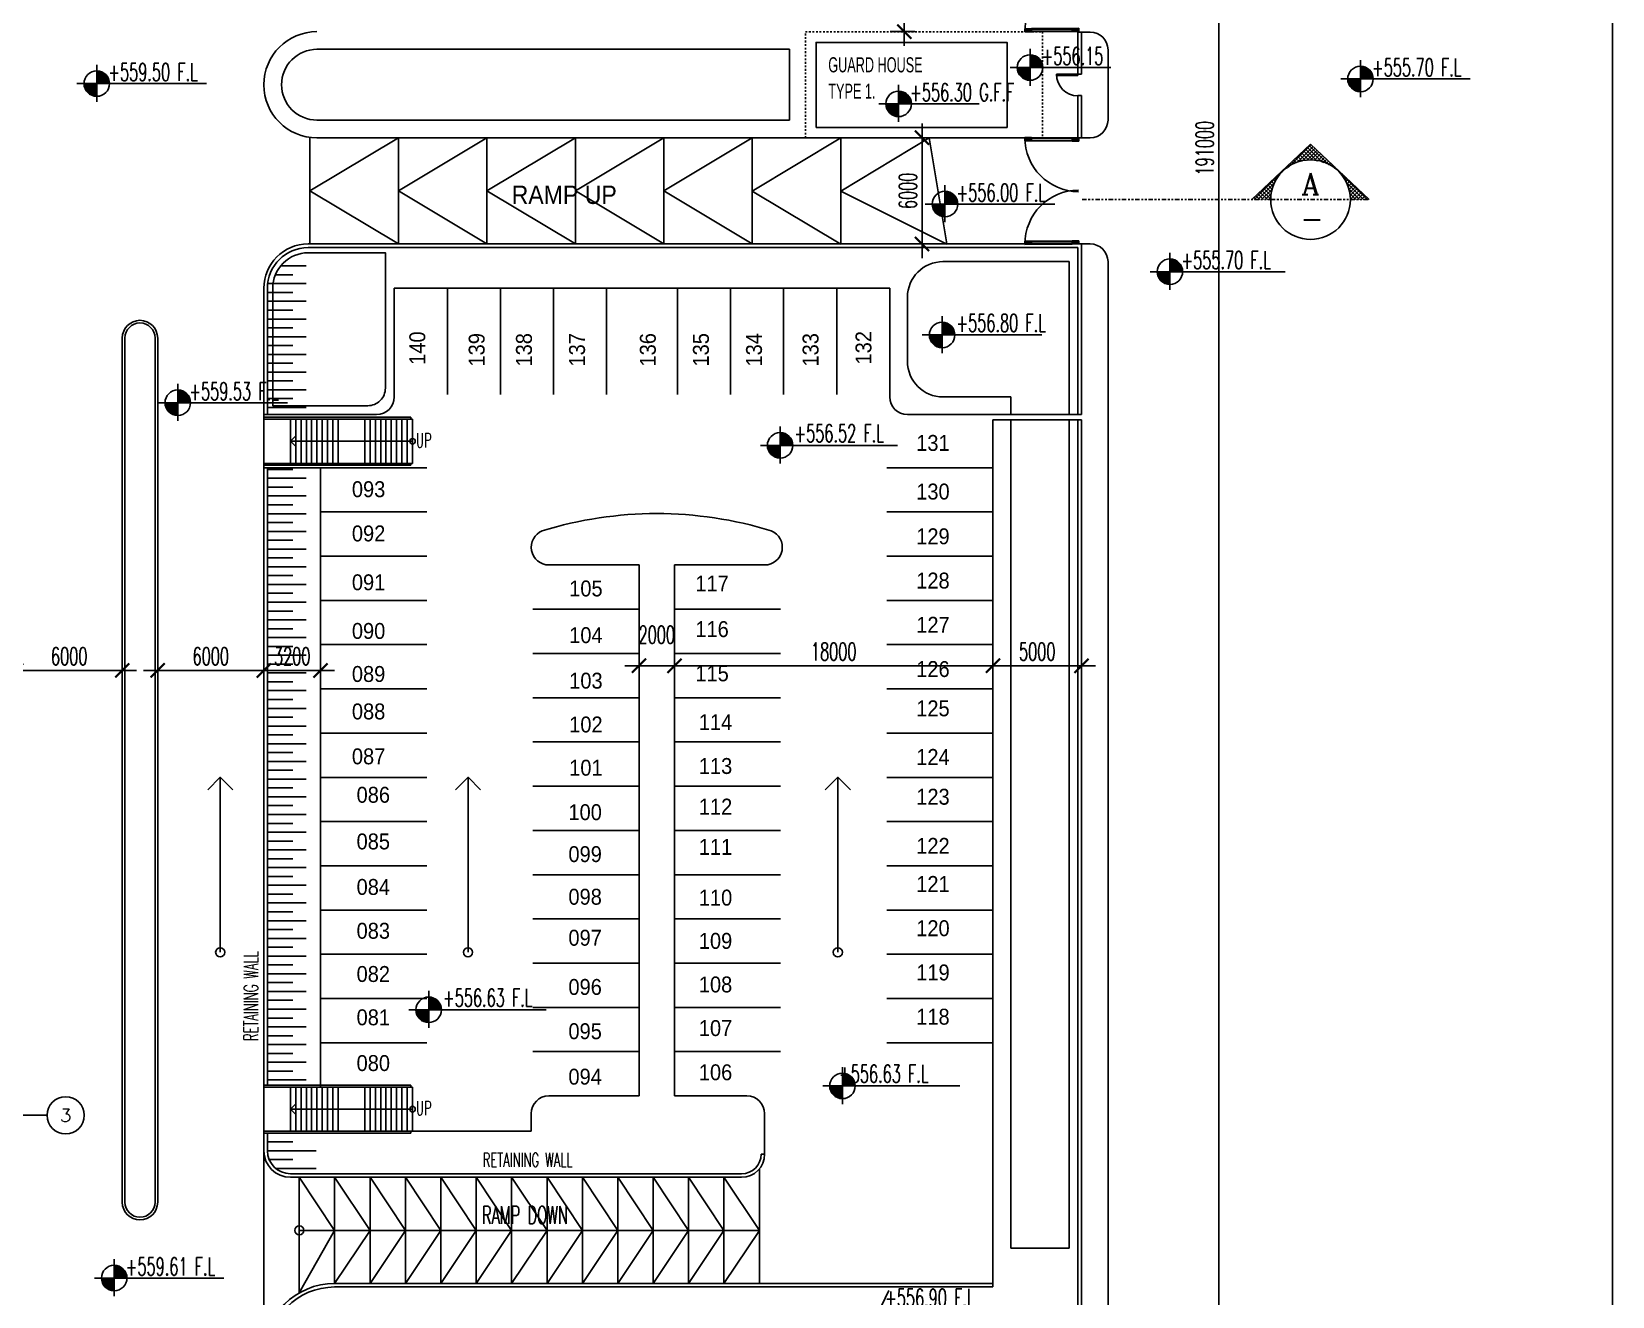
# Model space of a CAD drawing. Extents: x -708 to -403, y -916 to -561.
# Drawn here: x -492.5 to -403.2, y -784.3 to -712.8 of the extents above; entities that cross this region are included whole.
import ezdxf
from ezdxf.enums import TextEntityAlignment as Align

# ---------------------------------------------------------------- set-up
doc = ezdxf.new("R2010")
doc.units = 0
doc.header["$LTSCALE"] = 0.2
doc.header["$MEASUREMENT"] = 0
doc.header["$PDMODE"] = 3
doc.header["$PDSIZE"] = 5
for name, pattern in [('CENTERX2', [4, 2.5, -0.5, 0.5, -0.5]), ('HIDDEN', [0.375, 0.25, -0.125]), ('PHANTOM', [2.5, 1.25, -0.25, 0.25, -0.25, 0.25, -0.25])]:
    doc.linetypes.add(name, pattern=pattern)
doc.layers.get('0').update_dxf_attribs({"color": 11, "linetype": 'CONTINUOUS'})
doc.layers.get('Defpoints').update_dxf_attribs({"linetype": 'CONTINUOUS'})
for name, color, linetype in [('AX', 8, 'CONTINUOUS'), ('AX-CR', 2, 'CONTINUOUS'), ('AX-TXT', 2, 'CONTINUOUS'), ('AXES', 11, 'CENTERX2'), ('CURB', 9, 'CONTINUOUS'), ('dimsite', 4, 'CONTINUOUS'), ('DOOR', 4, 'CONTINUOUS'), ('Level', 2, 'CONTINUOUS'), ('LevelA', 2, 'CONTINUOUS'), ('no', 2, 'CONTINUOUS'), ('ParkLine', 11, 'CONTINUOUS'), ('Prapet', 2, 'CONTINUOUS'), ('Ptext', 11, 'CONTINUOUS'), ('Ramp', 7, 'CONTINUOUS'), ('ROOF', 2, 'CONTINUOUS'), ('TEXT2', 3, 'CONTINUOUS'), ('TITLE', 1, 'CONTINUOUS'), ('TXT1', 2, 'CONTINUOUS'), ('WALKWAYS', 9, 'CONTINUOUS'), ('WALL', 7, 'CONTINUOUS')]:
    doc.layers.add(name, color=color, linetype=linetype)
doc.styles.add('RC', font='ROMANC.SHX', dxfattribs={"height": 4})
doc.styles.add('ROMANS', font='ROMANS.SHX', dxfattribs={"width": 0.6})
doc.styles.add('TTXT', font='swisse.ttf', dxfattribs={"width": 0.6})
doc.dimstyles.new('1-500', dxfattribs={"dimscale": 2, "dimtxt": 0.5, "dimasz": 0.4, "dimexe": 0.4, "dimexo": 0.03, "dimgap": 0.15, "dimtad": 1, "dimdec": 0, "dimlfac": 1000, "dimzin": 13, "dimdsep": 46, "dimtxsty": 'ROMANS', "dimblk": 'ARCHTICK', "dimcen": 0.09, "dimdle": 0.4, "dimclrd": 256, "dimclre": 256, "dimclrt": 2, "dimadec": 0, "dimazin": 0, "dimtfac": 1, "dimtdec": 0, "dimtofl": 0, "dimtmove": 2, "dimatfit": 3, "dimldrblk": 'CLOSEDBLANK', "dimfxl": 0, "dimtolj": 1, "dimtzin": 0, "dimlwd": -1, "dimlwe": -1, "dimarcsym": 0})

# ---------------------------------------------------------------- blocks, each defined once
blk = doc.blocks.new('*X15')
at = {"color": 0}
for p, q in [((36.816, 28.246), (36.9, 28.33)), ((36.816, 28.274), (36.872, 28.33)), ((36.816, 28.302), (36.844, 28.33)), ((36.816, 28.217), (36.916, 28.317)), ((36.816, 28.189), (36.916, 28.289)), ((36.816, 28.161), (36.916, 28.261)), ((36.816, 28.132), (36.916, 28.232)), ((36.842, 28.13), (36.916, 28.204)), ((36.87, 28.13), (36.916, 28.176)), ((36.898, 28.13), (36.916, 28.148))]:
    blk.add_line(p, q, dxfattribs=at)
blk = doc.blocks.new('*X14')
at = {"color": 0}
for p, q in [((36.816, 29.914), (36.912, 30.01)), ((36.816, 29.943), (36.883, 30.01)), ((36.816, 29.971), (36.855, 30.01)), ((36.816, 29.999), (36.827, 30.01)), ((36.816, 29.886), (36.916, 29.986)), ((36.816, 29.858), (36.916, 29.958)), ((36.816, 29.829), (36.916, 29.929)), ((36.825, 29.81), (36.916, 29.901)), ((36.853, 29.81), (36.916, 29.873)), ((36.881, 29.81), (36.916, 29.845)), ((36.91, 29.81), (36.916, 29.816))]:
    blk.add_line(p, q, dxfattribs=at)
blk = doc.blocks.new('A$C2C2F0F2F')
at = {"layer": 'DOOR'}
for p, q in [((0.1, 1.64), (0, 1.64)), ((0, 1.44), (0, 1.64)), ((0.1, 1.44), (0.1, 1.64)), ((0.1, 1.44), (0, 1.44)), ((0, 0.2), (0, 1.44)), ((0.02, 0.2), (0.02, 1.44)), ((0.08, 0.2), (0.08, 1.44)), ((0.1, 0.2), (0.1, 1.44)), ((0, 0), (0, 0.2)), ((0.1, 0.2), (0, 0.2)), ((0.1, 0), (0, 0)), ((0.1, 0), (0.1, 0.2))]:
    blk.add_line(p, q, dxfattribs=at)
blk.add_arc((0, 0), 1.64, 0, 90, dxfattribs=at)
at = {"layer": 'DOOR', "color": 11, "extrusion": (0, 0, -1), "zscale": -1}
for name, p in [('*X14', (-36.916, -28.37)), ('*X15', (-36.916, -28.13))]:
    blk.add_blockref(name, p, dxfattribs=at)
blk = doc.blocks.new('_ARCHTICK')
at = {"color": 0, "linetype": 'ByBlock', "const_width": 0.15}
blk.add_lwpolyline([(-0.5, -0.5), (0.5, 0.5)], dxfattribs=at)
blk = doc.blocks.new('*D24')
at = {"layer": 'Defpoints', "color": 0}
for p in [(-442.556, -706.822), (-443.203, -712.822), (-442.556, -712.822)]:
    blk.add_point(p, dxfattribs=at)
at = {"layer": 'dimsite'}
for p, q in [((-443.203, -706.022), (-443.203, -713.622)), ((-442.616, -706.822), (-444.003, -706.822)), ((-442.616, -712.822), (-444.003, -712.822))]:
    blk.add_line(p, q, dxfattribs=at)
at = {"layer": 'dimsite', "xscale": 0.8, "yscale": 0.8, "zscale": 0.8}
for p, rotation in [((-443.203, -706.822), 90), ((-443.203, -712.822), 270)]:
    blk.add_blockref('_ARCHTICK', p, dxfattribs=dict(at, rotation=rotation))
at = {"layer": 'dimsite', "color": 2, "insert": (-444.003, -709.822), "char_height": 1, "attachment_point": 5, "rotation": 90, "style": 'ROMANS'}
blk.add_mtext('\\A1;6000', dxfattribs=at)
blk = doc.blocks.new('_ClosedBlank')
at = {"color": 0, "linetype": 'ByBlock', "lineweight": -2}
for p, q in [((-1, 0.17), (0, 0)), ((-1, 0.17), (-1, -0.17)), ((0, 0), (-1, -0.17))]:
    blk.add_line(p, q, dxfattribs=at)
blk = doc.blocks.new('*D25')
at = {"layer": 'Defpoints', "color": 0}
for p in [(-441.634, -718.822), (-442.203, -724.822), (-440.634, -724.822)]:
    blk.add_point(p, dxfattribs=at)
at = {"layer": 'dimsite'}
for p, q in [((-442.203, -718.022), (-442.203, -725.622)), ((-441.694, -718.822), (-443.003, -718.822)), ((-440.694, -724.822), (-443.003, -724.822))]:
    blk.add_line(p, q, dxfattribs=at)
at = {"layer": 'dimsite', "xscale": 0.8, "yscale": 0.8, "zscale": 0.8}
for p, rotation in [((-442.203, -718.822), 90), ((-442.203, -724.822), 270)]:
    blk.add_blockref('_ARCHTICK', p, dxfattribs=dict(at, rotation=rotation))
at = {"layer": 'dimsite', "color": 2, "insert": (-443.003, -721.822), "char_height": 1, "attachment_point": 5, "rotation": 90, "style": 'ROMANS'}
blk.add_mtext('\\A1;6000', dxfattribs=at)
blk = doc.blocks.new('AXU')
at = {"layer": 'AX-CR'}
blk.add_circle((0, 350), 350, dxfattribs=at)
at = {"layer": 'AX-TXT', "style": 'ROMANS'}
blk.add_attdef('AX', text='', height=250, dxfattribs=at).set_placement((0, 350), align=Align.MIDDLE)
blk = doc.blocks.new('*D197')
at = {"layer": 'Defpoints', "color": 0}
for p in [(-485.392, -748.923), (-479.392, -748.81), (-485.392, -750.09)]:
    blk.add_point(p, dxfattribs=at)
at = {"layer": 'dimsite'}
for p, q in [((-485.392, -750.03), (-485.392, -748.123)), ((-478.592, -748.923), (-486.192, -748.923)), ((-479.392, -748.87), (-479.392, -749.723))]:
    blk.add_line(p, q, dxfattribs=at)
at = {"layer": 'dimsite', "xscale": 0.8, "yscale": 0.8, "zscale": 0.8, "rotation": 180}
blk.add_blockref('_ARCHTICK', (-485.392, -748.923), dxfattribs=at)
at = {"layer": 'dimsite', "xscale": 0.8, "yscale": 0.8, "zscale": 0.8}
blk.add_blockref('_ARCHTICK', (-479.392, -748.923), dxfattribs=at)
at = {"layer": 'dimsite', "color": 2, "insert": (-482.392, -748.123), "char_height": 1, "attachment_point": 5, "style": 'ROMANS'}
blk.add_mtext('\\A1;6000', dxfattribs=at)
blk = doc.blocks.new('*D198')
at = {"layer": 'Defpoints', "color": 0}
for p in [(-493.392, -748.82), (-487.392, -748.923), (-487.392, -750.1)]:
    blk.add_point(p, dxfattribs=at)
at = {"layer": 'dimsite'}
for p, q in [((-487.392, -750.04), (-487.392, -748.123)), ((-494.192, -748.923), (-486.592, -748.923)), ((-493.392, -748.88), (-493.392, -749.723))]:
    blk.add_line(p, q, dxfattribs=at)
at = {"layer": 'dimsite', "xscale": 0.8, "yscale": 0.8, "zscale": 0.8, "rotation": 180}
blk.add_blockref('_ARCHTICK', (-493.392, -748.923), dxfattribs=at)
at = {"layer": 'dimsite', "xscale": 0.8, "yscale": 0.8, "zscale": 0.8}
blk.add_blockref('_ARCHTICK', (-487.392, -748.923), dxfattribs=at)
at = {"layer": 'dimsite', "color": 2, "insert": (-490.392, -748.123), "char_height": 1, "attachment_point": 5, "style": 'ROMANS'}
blk.add_mtext('\\A1;6000', dxfattribs=at)
blk = doc.blocks.new('*D199')
at = {"layer": 'Defpoints', "color": 0}
for p in [(-438.192, -748.524), (-456.192, -748.657), (-456.192, -750.715)]:
    blk.add_point(p, dxfattribs=at)
at = {"layer": 'dimsite'}
for p, q in [((-456.192, -750.655), (-456.192, -747.857)), ((-437.392, -748.657), (-456.992, -748.657)), ((-438.192, -748.584), (-438.192, -749.457))]:
    blk.add_line(p, q, dxfattribs=at)
at = {"layer": 'dimsite', "xscale": 0.8, "yscale": 0.8, "zscale": 0.8, "rotation": 180}
blk.add_blockref('_ARCHTICK', (-456.192, -748.657), dxfattribs=at)
at = {"layer": 'dimsite', "xscale": 0.8, "yscale": 0.8, "zscale": 0.8}
blk.add_blockref('_ARCHTICK', (-438.192, -748.657), dxfattribs=at)
at = {"layer": 'dimsite', "color": 2, "insert": (-447.192, -747.857), "char_height": 1, "attachment_point": 5, "style": 'ROMANS'}
blk.add_mtext('\\A1;18000', dxfattribs=at)
blk = doc.blocks.new('*D200')
at = {"layer": 'Defpoints', "color": 0}
for p in [(-438.192, -748.657), (-433.192, -749.33), (-438.192, -750.06)]:
    blk.add_point(p, dxfattribs=at)
at = {"layer": 'dimsite'}
for p, q in [((-438.192, -750), (-438.192, -747.857)), ((-433.192, -749.27), (-433.192, -747.857)), ((-432.392, -748.657), (-438.992, -748.657))]:
    blk.add_line(p, q, dxfattribs=at)
at = {"layer": 'dimsite', "xscale": 0.8, "yscale": 0.8, "zscale": 0.8, "rotation": 180}
blk.add_blockref('_ARCHTICK', (-438.192, -748.657), dxfattribs=at)
at = {"layer": 'dimsite', "xscale": 0.8, "yscale": 0.8, "zscale": 0.8}
blk.add_blockref('_ARCHTICK', (-433.192, -748.657), dxfattribs=at)
at = {"layer": 'dimsite', "color": 2, "insert": (-435.692, -747.857), "char_height": 1, "attachment_point": 5, "style": 'ROMANS'}
blk.add_mtext('\\A1;5000', dxfattribs=at)
blk = doc.blocks.new('*D219')
at = {"layer": 'Defpoints', "color": 0}
for p in [(-479.392, -748.923), (-476.192, -748.986), (-479.392, -749.669)]:
    blk.add_point(p, dxfattribs=at)
at = {"layer": 'dimsite'}
for p, q in [((-479.392, -749.609), (-479.392, -748.123)), ((-476.192, -748.926), (-476.192, -748.123)), ((-475.392, -748.923), (-480.192, -748.923))]:
    blk.add_line(p, q, dxfattribs=at)
at = {"layer": 'dimsite', "xscale": 0.8, "yscale": 0.8, "zscale": 0.8, "rotation": 180}
blk.add_blockref('_ARCHTICK', (-479.392, -748.923), dxfattribs=at)
at = {"layer": 'dimsite', "xscale": 0.8, "yscale": 0.8, "zscale": 0.8}
blk.add_blockref('_ARCHTICK', (-476.192, -748.923), dxfattribs=at)
at = {"layer": 'dimsite', "color": 2, "insert": (-477.792, -748.123), "char_height": 1, "attachment_point": 5, "style": 'ROMANS'}
blk.add_mtext('\\A1;3200', dxfattribs=at)
blk = doc.blocks.new('*D275')
at = {"layer": 'Defpoints', "color": 0}
for p in [(-430.667, -623.911), (-425.424, -623.911), (-432.415, -814.911)]:
    blk.add_point(p, dxfattribs=at)
at = {"layer": 'dimsite'}
for p, q in [((-425.424, -815.711), (-425.424, -623.111)), ((-430.607, -623.911), (-424.624, -623.911)), ((-432.355, -814.911), (-424.624, -814.911))]:
    blk.add_line(p, q, dxfattribs=at)
at = {"layer": 'dimsite', "xscale": 0.8, "yscale": 0.8, "zscale": 0.8}
for p, rotation in [((-425.424, -623.911), 90), ((-425.424, -814.911), 270)]:
    blk.add_blockref('_ARCHTICK', p, dxfattribs=dict(at, rotation=rotation))
at = {"layer": 'dimsite', "color": 2, "insert": (-426.224, -719.411), "char_height": 1, "attachment_point": 5, "rotation": 90, "style": 'ROMANS'}
blk.add_mtext('\\A1;191000', dxfattribs=at)
blk = doc.blocks.new('*X278')
at = {"color": 0}
for p, q in [((602.83, 428.17), (602.93, 428.28)), ((607.6, 423.36), (602.86, 428.1)), ((603.07, 427.71), (603.29, 427.93)), ((603.31, 427.24), (603.65, 427.58)), ((603.56, 426.78), (604.01, 427.23)), ((606.9, 423.36), (603.69, 426.56)), ((603.84, 426.35), (604.37, 426.88)), ((604.13, 425.94), (604.72, 426.53)), ((604.32, 425.42), (605.08, 426.18)), ((604.32, 424.72), (605.44, 425.84)), ((606.19, 423.36), (604.32, 425.23)), ((605.48, 423.36), (604.32, 424.52)), ((604.37, 424.05), (605.8, 425.49)), ((604.78, 423.36), (604.4, 423.73)), ((604.44, 423.42), (606.16, 425.14)), ((605.08, 423.36), (606.52, 424.79)), ((605.79, 423.36), (606.87, 424.44)), ((606.5, 423.36), (607.23, 424.09)), ((607.21, 423.36), (607.59, 423.74)), ((607.91, 423.36), (607.95, 423.39))]:
    blk.add_line(p, q, dxfattribs=at)
blk = doc.blocks.new('*X279')
at = {"color": 0}
for p, q in [((592.73, 429.39), (597.06, 433.72)), ((594.53, 430.48), (597.43, 433.38)), ((596.01, 430.71), (594.89, 431.83)), ((596.62, 430.81), (595.25, 432.18)), ((595.37, 430.61), (597.79, 433.04)), ((597.35, 430.79), (595.61, 432.52)), ((598.21, 430.63), (595.97, 432.87)), ((596.21, 430.74), (598.16, 432.7)), ((599.19, 430.36), (596.32, 433.22)), ((600.37, 429.89), (596.68, 433.57)), ((597.02, 430.85), (598.53, 432.36)), ((597.62, 430.74), (598.89, 432.02)), ((592.11, 428.96), (592.03, 429.03)), ((592.52, 429.25), (592.39, 429.38)), ((592.94, 429.53), (592.75, 429.73)), ((593.36, 429.82), (593.11, 430.08)), ((593.78, 430.11), (593.46, 430.43)), ((594.2, 430.4), (593.82, 430.78)), ((594.78, 430.52), (594.18, 431.13)), ((595.39, 430.62), (594.54, 431.48)), ((598.22, 430.63), (599.26, 431.67)), ((598.8, 430.51), (599.62, 431.33)), ((599.31, 430.31), (599.99, 430.99)), ((601.55, 429.42), (599.7, 431.26)), ((599.81, 430.11), (600.36, 430.65)), ((600.32, 429.91), (600.72, 430.31)), ((600.82, 429.7), (601.09, 429.97)), ((601.33, 429.5), (601.45, 429.63)), ((591.69, 428.67), (591.68, 428.68))]:
    blk.add_line(p, q, dxfattribs=at)
blk = doc.blocks.new('*D284')
at = {"layer": 'Defpoints', "color": 0}
for p in [(-458.192, -748.657), (-456.192, -749.421), (-458.192, -749.664)]:
    blk.add_point(p, dxfattribs=at)
at = {"layer": 'dimsite'}
for p, q in [((-458.192, -749.604), (-458.192, -747.857)), ((-456.192, -749.361), (-456.192, -747.857)), ((-455.392, -748.657), (-458.992, -748.657))]:
    blk.add_line(p, q, dxfattribs=at)
at = {"layer": 'dimsite', "xscale": 0.8, "yscale": 0.8, "zscale": 0.8, "rotation": 180}
blk.add_blockref('_ARCHTICK', (-458.192, -748.657), dxfattribs=at)
at = {"layer": 'dimsite', "xscale": 0.8, "yscale": 0.8, "zscale": 0.8}
blk.add_blockref('_ARCHTICK', (-456.192, -748.657), dxfattribs=at)
at = {"layer": 'dimsite', "color": 2, "insert": (-457.192, -746.907), "char_height": 1, "attachment_point": 5, "style": 'ROMANS'}
blk.add_mtext('\\A1;2000', dxfattribs=at)

msp = doc.modelspace()

# ---------------------------------------------------------------- linework, layer by layer
at = {"layer": 'AXES', "ltscale": 1500}
msp.add_line((-491.6406, -774.0621), (-583.0705, -774.0621), dxfattribs=at)
at = {"layer": 'CURB'}
for p, q in [((-472.024, -733.4634), (-472.024, -727.3221)), ((-444.024, -733.4634), (-444.024, -727.3221)), ((-487.3921, -730.1367), (-487.3921, -778.9705)), ((-487.2421, -730.1367), (-487.2421, -778.9705)), ((-485.5421, -730.1367), (-485.5421, -778.9705)), ((-485.3921, -730.1367), (-485.3921, -778.9705)), ((-479.3921, -734.4634), (-473.024, -734.4634)), ((-443.024, -734.4634), (-438.1921, -734.4634)), ((-438.1921, -734.4634), (-433.1921, -734.4634)), ((-438.1921, -783.5634), (-438.1921, -734.7634)), ((-438.1921, -734.7634), (-433.1921, -734.7634)), ((-476.1921, -772.4634), (-476.1921, -737.4634)), ((-458.1921, -772.9634), (-458.1921, -742.9634)), ((-456.1921, -772.9634), (-456.1921, -742.9634)), ((-458.1921, -772.9634), (-463.288, -772.9634)), ((-452.0962, -772.9634), (-456.1921, -772.9634)), ((-452.0962, -772.9634), (-456.1921, -772.9634)), ((-464.288, -773.9634), (-464.288, -774.9634)), ((-451.0962, -776.2634), (-451.0962, -773.9634)), ((-471.8921, -774.9634), (-464.288, -774.9634))]:
    msp.add_line(p, q, dxfattribs=at)
msp.add_lwpolyline([(-478.8921, -727.3221), (-478.8921, -733.9634), (-473.524, -733.9634, 0.4142136), (-472.524, -732.9634), (-472.524, -725.3221), (-476.8921, -725.3221, 0.4142136)], format="xyb", close=True, dxfattribs=at)
for points in [[(-433.8921, -734.4634), (-433.8921, -725.8221), (-441.024, -725.8221, 0.4142136), (-443.024, -727.8221), (-443.024, -731.4634, 0.4142136), (-441.024, -733.4634), (-437.1921, -733.4634), (-437.1921, -734.4634)], [(-456.1921, -742.9634), (-451.0962, -742.9634, 0.8261404), (-450.7256, -741.0346, 0.151166), (-463.6586, -741.0346, 0.8261404), (-463.288, -742.9634), (-458.1921, -742.9634)]]:
    msp.add_lwpolyline(points, format="xyb", dxfattribs=at)
for points in [[(-437.1921, -781.5634), (-433.8921, -781.5634), (-433.8921, -734.7634)], [(-437.1921, -734.7634), (-437.1921, -781.5634)]]:
    msp.add_lwpolyline(points, dxfattribs=at)
for centre, radius, start, end in [((-476.3921, -715.8221), 3, 90, 270), ((-486.3921, -730.1367), 1, 0, 180), ((-486.3921, -730.1367), 0.85, 0, 180), ((-473.024, -733.4634), 1, 270, 0), ((-443.024, -733.4634), 1, 180, 270), ((-463.288, -773.9634), 1, 90, 180), ((-452.0962, -773.9634), 1, 0, 90), ((-486.3921, -778.9705), 1, 180, 0), ((-486.3921, -778.9705), 0.85, 180, 0)]:
    msp.add_arc(centre, radius, start, end, dxfattribs=at)
at = {"layer": 'Level'}
for p, q in [((-436.0984, -713.787), (-436.0984, -715.8772)), ((-417.4269, -714.4326), (-417.4269, -716.5227)), ((-488.8342, -714.6926), (-488.8342, -716.7828)), ((-437.2162, -714.8528), (-431.5404, -714.8528)), ((-489.9521, -715.7583), (-482.6358, -715.7583)), ((-443.525, -715.8387), (-443.525, -717.9289)), ((-418.5447, -715.4983), (-411.2285, -715.4983)), ((-444.6428, -716.9044), (-438.967, -716.9044)), ((-440.9039, -721.501), (-440.9039, -723.5912)), ((-442.0217, -722.5668), (-434.7055, -722.5668)), ((-441.0671, -728.8978), (-441.0671, -730.988)), ((-442.1849, -729.9635), (-435.4317, -729.9635)), ((-484.2567, -732.7279), (-484.2567, -734.8181)), ((-485.3745, -733.7936), (-478.0583, -733.7936)), ((-450.2203, -735.1366), (-450.2203, -737.2268)), ((-451.3382, -736.2023), (-443.5849, -736.2023)), ((-481.8602, -764.8509), (-481.8602, -754.9604)), ((-467.8558, -764.8509), (-467.8558, -754.9604)), ((-446.9597, -764.8509), (-446.9597, -754.9604)), ((-470.0785, -767.033), (-470.0785, -769.1232)), ((-471.1964, -768.0987), (-463.4432, -768.0987)), ((-446.6986, -771.3337), (-446.6986, -773.4239)), ((-447.8164, -772.3995), (-440.0632, -772.3995)), ((-487.8494, -782.1915), (-487.8494, -784.2817)), ((-488.9672, -783.2572), (-481.651, -783.2572)), ((-444.0823, -783.9604), (-445.0823, -786.0506))]:
    msp.add_line(p, q, dxfattribs=at)
at = {"layer": 'Level', "const_width": 0.7037}
for points in [[(-436.4502, -714.8528, 0.4142136), (-436.0984, -715.2046)], [(-435.7465, -714.8528, 0.4142136), (-436.0984, -714.5009, 0.4142136)], [(-489.1861, -715.7583, 0.4142136), (-488.8342, -716.1102)], [(-488.4824, -715.7583, 0.4142136), (-488.8342, -715.4065, 0.4142136)], [(-417.7787, -715.4983, 0.4142136), (-417.4269, -715.8502)], [(-417.075, -715.4983, 0.4142136), (-417.4269, -715.1464, 0.4142136)], [(-443.1731, -716.9044, 0.4142136), (-443.525, -716.5525, 0.4142136)], [(-443.8768, -716.9044, 0.4142136), (-443.525, -717.2563)], [(-441.2558, -722.5668, 0.4142136), (-440.9039, -722.9186)], [(-440.552, -722.5668, 0.4142136), (-440.9039, -722.2149, 0.4142136)], [(-441.4189, -729.9635, 0.4142136), (-441.0671, -730.3154)], [(-440.7152, -729.9635, 0.4142136), (-441.0671, -729.6117, 0.4142136)], [(-483.9048, -733.7936, 0.4142136), (-484.2567, -733.4418, 0.4142136)], [(-484.6086, -733.7936, 0.4142136), (-484.2567, -734.1455)], [(-450.5722, -736.2023, 0.4142136), (-450.2203, -736.5542)], [(-449.8685, -736.2023, 0.4142136), (-450.2203, -735.8505, 0.4142136)], [(-470.4304, -768.0987, 0.4142136), (-470.0785, -768.4506)], [(-469.7267, -768.0987, 0.4142136), (-470.0785, -767.7468, 0.4142136)], [(-446.3467, -772.3995, 0.4142136), (-446.6986, -772.0476, 0.4142136)], [(-447.0505, -772.3995, 0.4142136), (-446.6986, -772.7513)], [(-488.2012, -783.2572, 0.4142136), (-487.8494, -783.6091)], [(-487.4975, -783.2572, 0.4142136), (-487.8494, -782.9053, 0.4142136)]]:
    msp.add_lwpolyline(points, format="xyb", dxfattribs=at)
at = {"layer": 'Level', "color": 6}
for points in [[(-482.5673, -755.6675), (-481.8602, -754.9604), (-481.1531, -755.6675)], [(-468.5629, -755.6675), (-467.8558, -754.9604), (-467.1487, -755.6675)], [(-447.6669, -755.6675), (-446.9597, -754.9604), (-446.2526, -755.6675)]]:
    msp.add_lwpolyline(points, dxfattribs=at)
at = {"layer": 'Level'}
for centre, radius in [((-436.0984, -714.8528), 0.72), ((-488.8342, -715.7583), 0.72), ((-417.4269, -715.4983), 0.72), ((-443.525, -716.9044), 0.72), ((-440.9039, -722.5668), 0.72), ((-441.0671, -729.9635), 0.72), ((-484.2567, -733.7936), 0.72), ((-470.9921, -735.9685), 0.1542), ((-450.2203, -736.2023), 0.72), ((-481.8602, -764.8509), 0.2571), ((-467.8558, -764.8509), 0.2571), ((-446.9597, -764.8509), 0.2571), ((-470.0785, -768.0987), 0.72), ((-446.6986, -772.3995), 0.72), ((-470.9921, -773.7134), 0.1542), ((-477.3921, -780.5634), 0.2571), ((-487.8494, -783.2572), 0.72)]:
    msp.add_circle(centre, radius, dxfattribs=at)
at = {"layer": 'LevelA'}
for p, q in [((-428.1947, -725.3222), (-428.1947, -727.4124)), ((-429.3125, -726.3879), (-421.6733, -726.3879))]:
    msp.add_line(p, q, dxfattribs=at)
at = {"layer": 'LevelA', "const_width": 0.7037}
for points in [[(-428.5465, -726.3879, 0.4142136), (-428.1947, -726.7398)], [(-427.8428, -726.3879, 0.4142136), (-428.1947, -726.0361, 0.4142136)]]:
    msp.add_lwpolyline(points, format="xyb", dxfattribs=at)
at = {"layer": 'LevelA'}
msp.add_circle((-428.1947, -726.3879), 0.72, dxfattribs=at)
at = {"layer": 'no'}
msp.add_line((-403.1921, -560.6326), (-403.1921, -861.3122), dxfattribs=at)
at = {"layer": 'ParkLine'}
for p, q in [((-469.024, -733.3221), (-469.024, -727.3221)), ((-466.024, -733.3221), (-466.024, -727.3221)), ((-463.024, -733.3221), (-463.024, -727.3221)), ((-460.024, -733.3221), (-460.024, -727.3221)), ((-456.024, -733.3221), (-456.024, -727.3221)), ((-453.024, -733.3221), (-453.024, -727.3221)), ((-450.024, -733.3221), (-450.024, -727.3221)), ((-450.024, -733.3221), (-450.024, -727.3221)), ((-447.024, -733.3221), (-447.024, -727.3221)), ((-479.3921, -737.4634), (-470.1921, -737.4634)), ((-438.1921, -737.4634), (-444.1921, -737.4634)), ((-476.1921, -739.9634), (-470.1921, -739.9634)), ((-438.1921, -739.9634), (-444.1921, -739.9634)), ((-476.1921, -742.4634), (-470.1921, -742.4634)), ((-438.1921, -742.4634), (-444.1921, -742.4634)), ((-476.1921, -744.9634), (-470.1921, -744.9634)), ((-438.1921, -744.9634), (-444.1921, -744.9634)), ((-458.1921, -745.4634), (-464.1921, -745.4634)), ((-456.1921, -745.4634), (-450.1921, -745.4634)), ((-476.1921, -747.4634), (-470.1921, -747.4634)), ((-438.1921, -747.4634), (-444.1921, -747.4634)), ((-458.1921, -747.9634), (-464.1921, -747.9634)), ((-456.1921, -747.9634), (-450.1921, -747.9634)), ((-476.1921, -749.9634), (-470.1921, -749.9634)), ((-438.1921, -749.9634), (-444.1921, -749.9634)), ((-458.1921, -750.4634), (-464.1921, -750.4634)), ((-456.1921, -750.4634), (-450.1921, -750.4634)), ((-476.1921, -752.4634), (-470.1921, -752.4634)), ((-458.1921, -752.9634), (-464.1921, -752.9634)), ((-456.1921, -752.9634), (-450.1921, -752.9634)), ((-438.1921, -752.4634), (-444.1921, -752.4634)), ((-476.1921, -754.9634), (-470.1921, -754.9634)), ((-458.1921, -755.4634), (-464.1921, -755.4634)), ((-456.1921, -755.4634), (-450.1921, -755.4634)), ((-438.1921, -754.9634), (-444.1921, -754.9634)), ((-476.1921, -757.4634), (-470.1921, -757.4634)), ((-438.1921, -757.4634), (-444.1921, -757.4634)), ((-458.1921, -757.9634), (-464.1921, -757.9634)), ((-456.1921, -757.9634), (-450.1921, -757.9634)), ((-476.1921, -759.9634), (-470.1921, -759.9634)), ((-438.1921, -759.9634), (-444.1921, -759.9634)), ((-458.1921, -760.4634), (-464.1921, -760.4634)), ((-456.1921, -760.4634), (-450.1921, -760.4634)), ((-476.1921, -762.4634), (-470.1921, -762.4634)), ((-438.1921, -762.4634), (-444.1921, -762.4634)), ((-458.1921, -762.9634), (-464.1921, -762.9634)), ((-456.1921, -762.9634), (-450.1921, -762.9634)), ((-476.1921, -764.9634), (-470.1921, -764.9634)), ((-458.1921, -765.4634), (-464.1921, -765.4634)), ((-456.1921, -765.4634), (-450.1921, -765.4634)), ((-438.1921, -764.9634), (-444.1921, -764.9634)), ((-476.1921, -767.4634), (-470.1921, -767.4634)), ((-458.1921, -767.9634), (-464.1921, -767.9634)), ((-456.1921, -767.9634), (-450.1921, -767.9634)), ((-438.1921, -767.4634), (-444.1921, -767.4634)), ((-476.1921, -769.9634), (-470.1921, -769.9634)), ((-438.1921, -769.9634), (-444.1921, -769.9634)), ((-458.1921, -770.4634), (-464.1921, -770.4634)), ((-456.1921, -770.4634), (-450.1921, -770.4634))]:
    msp.add_line(p, q, dxfattribs=at)
at = {"layer": 'Prapet'}
for p, q in [((-475.3921, -783.5634), (-438.1921, -783.5634)), ((-475.3921, -783.7634), (-438.1921, -783.7634))]:
    msp.add_line(p, q, dxfattribs=at)
for radius in [4, 3.8]:
    msp.add_arc((-475.3921, -787.5634), radius, 90, 180, dxfattribs=at)
at = {"layer": 'Ramp'}
for p, q in [((-476.7921, -718.8221), (-476.7921, -724.8221)), ((-471.7921, -718.8221), (-476.7921, -721.8221)), ((-471.7921, -718.8221), (-471.7921, -724.8221)), ((-466.7921, -718.8221), (-471.7921, -721.8221)), ((-466.7921, -718.8221), (-466.7921, -724.8221)), ((-461.7921, -718.8221), (-466.7921, -721.8221)), ((-461.7921, -718.8221), (-461.7921, -724.8221)), ((-456.7921, -718.8221), (-461.7921, -721.8221)), ((-456.7921, -718.8221), (-456.7921, -724.8221)), ((-451.7921, -718.8221), (-456.7921, -721.8221)), ((-451.7921, -718.8221), (-451.7921, -724.8221)), ((-446.7921, -718.8334), (-451.7921, -721.8334)), ((-446.7921, -718.8221), (-446.7921, -724.8221)), ((-441.7921, -718.8334), (-446.7921, -721.8334)), ((-441.7921, -718.8221), (-440.7921, -724.8221)), ((-476.7921, -721.8221), (-471.7921, -724.8221)), ((-471.7921, -721.8221), (-466.7921, -724.8221)), ((-466.7921, -721.8221), (-461.7921, -724.8221)), ((-461.7921, -721.8221), (-456.7921, -724.8221)), ((-456.7921, -721.8221), (-451.7921, -724.8221)), ((-451.7921, -721.8334), (-446.7921, -724.8334)), ((-446.7921, -721.8334), (-440.7921, -724.8334)), ((-479.3921, -734.6185), (-471.0921, -734.6185)), ((-479.3921, -734.7185), (-479.3921, -737.2185)), ((-479.3921, -734.7185), (-470.9921, -734.7185)), ((-479.3921, -734.7185), (-479.3921, -737.2185)), ((-477.8921, -734.7185), (-477.8921, -737.2185)), ((-477.5921, -734.7185), (-477.5921, -737.2185)), ((-477.2921, -734.7185), (-477.2921, -737.2185)), ((-476.9921, -734.7185), (-476.9921, -737.2185)), ((-476.6921, -734.7185), (-476.6921, -737.2185)), ((-476.3921, -734.7185), (-476.3921, -737.2185)), ((-476.0921, -734.7185), (-476.0921, -737.2185)), ((-475.7921, -734.7185), (-475.7921, -737.2185)), ((-475.4921, -734.7185), (-475.4921, -737.2185)), ((-475.1921, -734.7185), (-475.1921, -737.2185)), ((-473.6921, -734.7185), (-473.6921, -737.2185)), ((-473.3921, -734.7185), (-473.3921, -737.2185)), ((-473.0921, -734.7185), (-473.0921, -737.2185)), ((-472.7921, -734.7185), (-472.7921, -737.2185)), ((-472.4921, -734.7185), (-472.4921, -737.2185)), ((-472.1921, -734.7185), (-472.1921, -737.2185)), ((-471.8921, -734.7185), (-471.8921, -737.2185)), ((-471.5921, -734.7185), (-471.5921, -737.2185)), ((-471.2921, -734.7185), (-471.2921, -737.2185)), ((-471.0921, -734.6185), (-471.0921, -734.7185)), ((-470.9921, -734.7185), (-470.9921, -737.2185)), ((-470.9921, -735.9685), (-477.8921, -735.9685)), ((-479.3921, -737.2185), (-470.9921, -737.2185)), ((-479.3921, -737.3185), (-471.0921, -737.3185)), ((-471.0921, -737.3185), (-471.0921, -737.2185)), ((-479.3921, -772.3634), (-471.0921, -772.3634)), ((-479.3921, -772.4634), (-470.9921, -772.4634)), ((-479.3921, -772.4634), (-479.3921, -774.9634)), ((-477.8921, -772.4634), (-477.8921, -774.9634)), ((-477.5921, -772.4634), (-477.5921, -774.9634)), ((-477.2921, -772.4634), (-477.2921, -774.9634)), ((-476.9921, -772.4634), (-476.9921, -774.9634)), ((-476.6921, -772.4634), (-476.6921, -774.9634)), ((-476.3921, -772.4634), (-476.3921, -774.9634)), ((-476.0921, -772.4634), (-476.0921, -774.9634)), ((-475.7921, -772.4634), (-475.7921, -774.9634)), ((-475.4921, -772.4634), (-475.4921, -774.9634)), ((-475.1921, -772.4634), (-475.1921, -774.9634)), ((-473.6921, -772.4634), (-473.6921, -774.9634)), ((-473.3921, -772.4634), (-473.3921, -774.9634)), ((-473.0921, -772.4634), (-473.0921, -774.9634)), ((-472.7921, -772.4634), (-472.7921, -774.9634)), ((-472.4921, -772.4634), (-472.4921, -774.9634)), ((-472.1921, -772.4634), (-472.1921, -774.9634)), ((-471.8921, -772.4634), (-471.8921, -774.9634)), ((-471.5921, -772.4634), (-471.5921, -774.9634)), ((-471.2921, -772.4634), (-471.2921, -774.9634)), ((-471.0921, -772.3634), (-471.0921, -772.4634)), ((-470.9921, -772.4634), (-470.9921, -774.9634)), ((-470.9921, -773.7134), (-477.8921, -773.7134)), ((-479.3921, -774.9634), (-471.8921, -774.9634)), ((-479.3921, -775.0634), (-471.0921, -775.0634)), ((-479.1921, -775.0634), (-477.001, -775.0634)), ((-471.0921, -775.0634), (-471.0921, -774.9634)), ((-479.3921, -776.0634), (-479.3921, -787.5634)), ((-451.3921, -777.0891), (-451.3921, -783.5634)), ((-477.3921, -777.5634), (-477.3921, -784.0993)), ((-475.3921, -780.5634), (-477.3921, -777.5634)), ((-475.3921, -777.5634), (-475.3921, -783.5634)), ((-475.3921, -777.5634), (-473.3921, -780.5634)), ((-473.3921, -777.5634), (-473.3921, -783.5634)), ((-471.3921, -780.5634), (-473.3921, -777.5634)), ((-471.3921, -777.5634), (-471.3921, -783.5634)), ((-469.3921, -780.5634), (-471.3921, -777.5634)), ((-469.3921, -777.5634), (-469.3921, -783.5634)), ((-467.3921, -780.5634), (-469.3921, -777.5634)), ((-467.3921, -777.5634), (-467.3921, -783.5634)), ((-465.3921, -780.5634), (-467.3921, -777.5634)), ((-465.3921, -777.5634), (-465.3921, -783.5634)), ((-463.3921, -780.5634), (-465.3921, -777.5634)), ((-463.3921, -777.5634), (-463.3921, -783.5634)), ((-461.3921, -780.5634), (-463.3921, -777.5634)), ((-461.3921, -777.5634), (-461.3921, -783.5634)), ((-459.3921, -780.5634), (-461.3921, -777.5634)), ((-459.3921, -777.5634), (-459.3921, -783.5634)), ((-457.3921, -780.5634), (-459.3921, -777.5634)), ((-457.3921, -777.5634), (-457.3921, -783.5634)), ((-455.3921, -780.5634), (-457.3921, -777.5634)), ((-455.3921, -777.5634), (-455.3921, -783.5634)), ((-453.3921, -780.5634), (-455.3921, -777.5634)), ((-453.3921, -777.5634), (-453.3921, -783.5634)), ((-451.3921, -780.5634), (-453.3921, -777.5634)), ((-451.3921, -780.5634), (-477.3921, -780.5634)), ((-475.3921, -780.5634), (-477.3921, -784.0993)), ((-473.3921, -780.5634), (-475.3921, -783.5634)), ((-471.3921, -780.5634), (-473.3921, -783.5634)), ((-469.3921, -780.5634), (-471.3921, -783.5634)), ((-467.3921, -780.5634), (-469.3921, -783.5634)), ((-465.3921, -780.5634), (-467.3921, -783.5634)), ((-463.3921, -780.5634), (-465.3921, -783.5634)), ((-461.3921, -780.5634), (-463.3921, -783.5634)), ((-459.3921, -780.5634), (-461.3921, -783.5634)), ((-457.3921, -780.5634), (-459.3921, -783.5634)), ((-455.3921, -780.5634), (-457.3921, -783.5634)), ((-453.3921, -780.5634), (-455.3921, -783.5634)), ((-451.3921, -780.5634), (-453.3921, -783.5634))]:
    msp.add_line(p, q, dxfattribs=at)
at = {"layer": 'Ramp', "color": 11}
for p, q in [((-478.4464, -726.0634), (-477.001, -726.0634)), ((-479.1921, -727.0634), (-477.001, -727.0634)), ((-478.7426, -726.5634), (-477.7479, -726.5634)), ((-479.1921, -727.5634), (-477.7479, -727.5634)), ((-479.1921, -728.0634), (-477.001, -728.0634)), ((-479.1921, -728.5634), (-477.7479, -728.5634)), ((-479.1921, -729.0634), (-477.001, -729.0634)), ((-479.1921, -729.5634), (-477.7479, -729.5634)), ((-479.1921, -730.0634), (-477.001, -730.0634)), ((-479.1921, -730.5634), (-477.7479, -730.5634)), ((-479.1921, -731.0634), (-477.001, -731.0634)), ((-479.1921, -731.5634), (-477.7479, -731.5634)), ((-479.1921, -732.0634), (-477.001, -732.0634)), ((-479.1921, -732.5634), (-477.7479, -732.5634)), ((-479.1921, -733.0634), (-477.001, -733.0634)), ((-479.1921, -733.5634), (-477.7479, -733.5634)), ((-479.1921, -734.0634), (-477.001, -734.0634)), ((-479.1921, -737.5634), (-477.7479, -737.5634)), ((-479.1921, -738.0634), (-477.001, -738.0634)), ((-479.1921, -738.5634), (-477.7479, -738.5634)), ((-479.1921, -739.0634), (-477.001, -739.0634)), ((-479.1921, -739.5634), (-477.7479, -739.5634)), ((-479.1921, -740.0634), (-477.001, -740.0634)), ((-479.1921, -740.5634), (-477.7479, -740.5634)), ((-479.1921, -741.0634), (-477.001, -741.0634)), ((-479.1921, -741.5634), (-477.7479, -741.5634)), ((-479.1921, -742.0634), (-477.001, -742.0634)), ((-479.1921, -742.5634), (-477.7479, -742.5634)), ((-479.1921, -743.0634), (-477.001, -743.0634)), ((-479.1921, -743.5634), (-477.7479, -743.5634)), ((-479.1921, -744.0634), (-477.001, -744.0634)), ((-479.1921, -744.5634), (-477.7479, -744.5634)), ((-479.1921, -745.0634), (-477.001, -745.0634)), ((-479.1921, -745.5634), (-477.7479, -745.5634)), ((-479.1921, -746.0634), (-477.001, -746.0634)), ((-479.1921, -746.5634), (-477.7479, -746.5634)), ((-479.1921, -747.0634), (-477.001, -747.0634)), ((-479.1921, -747.5634), (-477.7479, -747.5634)), ((-479.1921, -748.0634), (-477.001, -748.0634)), ((-479.1921, -748.5634), (-477.7479, -748.5634)), ((-479.1921, -749.0634), (-477.001, -749.0634)), ((-479.1921, -749.5634), (-477.7479, -749.5634)), ((-479.1921, -750.0634), (-477.001, -750.0634)), ((-479.1921, -750.5634), (-477.7479, -750.5634)), ((-479.1921, -751.0634), (-477.001, -751.0634)), ((-479.1921, -751.5634), (-477.7479, -751.5634)), ((-479.1921, -752.0634), (-477.001, -752.0634)), ((-479.1921, -752.5634), (-477.7479, -752.5634)), ((-479.1921, -753.0634), (-477.001, -753.0634)), ((-479.1921, -753.5634), (-477.7479, -753.5634)), ((-479.1921, -754.0634), (-477.001, -754.0634)), ((-479.1921, -754.5634), (-477.7479, -754.5634)), ((-479.1921, -755.0634), (-477.001, -755.0634)), ((-479.1921, -755.5634), (-477.7479, -755.5634)), ((-479.1921, -756.0634), (-477.001, -756.0634)), ((-479.1921, -756.5634), (-477.7479, -756.5634)), ((-479.1921, -757.0634), (-477.001, -757.0634)), ((-479.1921, -757.5634), (-477.7479, -757.5634)), ((-479.1921, -758.0634), (-477.001, -758.0634)), ((-479.1921, -758.5634), (-477.7479, -758.5634)), ((-479.1921, -759.0634), (-477.001, -759.0634)), ((-479.1921, -759.5634), (-477.7479, -759.5634)), ((-479.1921, -760.0634), (-477.001, -760.0634)), ((-479.1921, -760.5634), (-477.7479, -760.5634)), ((-479.1921, -761.0634), (-477.001, -761.0634)), ((-479.1921, -761.5634), (-477.7479, -761.5634)), ((-479.1921, -762.0634), (-477.001, -762.0634)), ((-479.1921, -762.5634), (-477.7479, -762.5634)), ((-479.1921, -763.0634), (-477.001, -763.0634)), ((-479.1921, -763.5634), (-477.7479, -763.5634)), ((-479.1921, -764.0634), (-477.001, -764.0634)), ((-479.1921, -764.5634), (-477.7479, -764.5634)), ((-479.1921, -765.0634), (-477.001, -765.0634)), ((-479.1921, -765.5634), (-477.7479, -765.5634)), ((-479.1921, -766.0634), (-477.001, -766.0634)), ((-479.1921, -766.5634), (-477.7479, -766.5634)), ((-479.1921, -767.0634), (-477.001, -767.0634)), ((-479.1921, -767.5634), (-477.7479, -767.5634)), ((-479.1921, -768.0634), (-477.001, -768.0634)), ((-479.1921, -768.5634), (-477.7479, -768.5634)), ((-479.1921, -769.0634), (-477.001, -769.0634)), ((-479.1921, -769.5634), (-477.7479, -769.5634)), ((-479.1921, -770.0634), (-477.001, -770.0634)), ((-479.1921, -770.5634), (-477.7479, -770.5634)), ((-479.1921, -771.0634), (-477.001, -771.0634)), ((-479.1921, -771.5634), (-477.7479, -771.5634)), ((-479.1921, -772.0634), (-477.001, -772.0634)), ((-479.1921, -775.0634), (-476.4396, -775.0634)), ((-479.1921, -775.5634), (-477.7479, -775.5634)), ((-479.1921, -776.0634), (-476.4396, -776.0634)), ((-479.0921, -776.5634), (-477.7479, -776.5634)), ((-478.7228, -777.0634), (-476.4396, -777.0634))]:
    msp.add_line(p, q, dxfattribs=at)
at = {"layer": 'ROOF'}
for p, q in [((-472.024, -724.8221), (-476.8921, -724.8221)), ((-433.3921, -725.0221), (-476.8921, -725.0221)), ((-433.1921, -724.8221), (-472.024, -724.8221)), ((-479.3921, -776.0634), (-479.3921, -727.3221)), ((-479.1921, -734.4634), (-479.1921, -727.3221)), ((-477.8921, -735.9685), (-477.5921, -735.6685)), ((-477.8921, -735.9685), (-477.5921, -736.2685)), ((-479.1921, -772.3634), (-479.1921, -737.4634)), ((-477.8921, -773.7134), (-477.5921, -773.4134)), ((-477.8921, -773.7134), (-477.5921, -774.0134)), ((-479.1921, -776.0634), (-479.1921, -775.0634)), ((-451.2962, -776.2634), (-451.0962, -776.2634)), ((-477.8921, -777.3634), (-475.3921, -777.3634)), ((-477.8921, -777.5634), (-475.3921, -777.5634)), ((-475.3921, -777.3634), (-452.3962, -777.3634)), ((-475.3921, -777.5634), (-452.3962, -777.5634)), ((-438.1921, -783.5634), (-438.1921, -783.7634))]:
    msp.add_line(p, q, dxfattribs=at)
at = {"layer": 'ROOF', "linetype": 'HIDDEN'}
msp.add_lwpolyline([(-448.7921, -718.8334), (-448.7921, -712.8334), (-435.3921, -712.8334), (-435.3921, -718.8334)], close=True, dxfattribs=at)
at = {"layer": 'ROOF'}
msp.add_lwpolyline([(-448.1921, -718.2334), (-448.1921, -713.4334), (-437.3921, -713.4334), (-437.3921, -718.2334)], close=True, dxfattribs=at)
for centre, radius, start, end in [((-476.8921, -727.3221), 2.5, 90, 180), ((-476.8921, -727.3221), 2.3, 90, 180), ((-477.8921, -776.0634), 1.5, 180, 270), ((-477.8921, -776.0634), 1.3, 180, 270), ((-452.3962, -776.2634), 1.3, 270, 0), ((-452.3962, -776.2634), 1.1, 270, 0)]:
    msp.add_arc(centre, radius, start, end, dxfattribs=at)
at = {"layer": 'TITLE', "color": 6}
for p in [(-423.5582, -722.316), (-416.9349, -722.316)]:
    msp.add_line(p, (-420.2465, -719.174), dxfattribs=at)
at = {"layer": 'TITLE', "linetype": 'PHANTOM'}
for p, q in [((-433.1574, -722.316), (-422.4965, -722.316)), ((-422.4965, -722.316), (-417.9965, -722.316)), ((-417.9965, -722.316), (-416.9349, -722.316))]:
    msp.add_line(p, q, dxfattribs=at)
at = {"layer": 'TITLE', "color": 6}
msp.add_circle((-420.2465, -722.316), 2.25, dxfattribs=at)
at = {"layer": 'WALKWAYS'}
for p, q in [((-433.1921, -712.8447), (-432.6921, -712.8447)), ((-431.6921, -717.8221), (-431.6921, -713.8447)), ((-476.3921, -718.8221), (-433.6921, -718.8221)), ((-433.1921, -718.8221), (-432.6921, -718.8221)), ((-433.1921, -724.8221), (-432.6921, -724.8221)), ((-431.6921, -725.8221), (-431.6921, -806.9434)), ((-472.024, -727.3221), (-444.024, -727.3221))]:
    msp.add_line(p, q, dxfattribs=at)
msp.add_lwpolyline([(-476.3921, -713.8221), (-449.6921, -713.8221), (-449.6921, -717.8221), (-476.3921, -717.8221, -1)], format="xyb", close=True, dxfattribs=at)
for centre, start, end in [((-432.6921, -713.8447), 360, 90), ((-432.6921, -717.8221), 270, 360), ((-432.6921, -725.8221), 360, 90)]:
    msp.add_arc(centre, 1, start, end, dxfattribs=at)
at = {"layer": 'WALL'}
for p, q in [((-433.3921, -712.8447), (-433.3921, -715.2334)), ((-433.3921, -712.8447), (-433.1921, -712.8447)), ((-433.1921, -712.8447), (-433.1921, -715.2334)), ((-433.3921, -715.2334), (-433.1921, -715.2334)), ((-433.3921, -716.4334), (-433.1921, -716.4334)), ((-433.3921, -716.4334), (-433.3921, -718.8221)), ((-433.1921, -716.4334), (-433.1921, -718.8221)), ((-433.1921, -716.4334), (-433.1921, -718.8221)), ((-433.3921, -718.8221), (-433.1921, -718.8221)), ((-433.3921, -725.0221), (-433.3921, -734.4634)), ((-433.1921, -724.8221), (-433.1921, -734.4634)), ((-433.3921, -734.7634), (-433.3921, -806.2392)), ((-433.1921, -734.7634), (-433.1921, -806.3221))]:
    msp.add_line(p, q, dxfattribs=at)

# ---------------------------------------------------------------- block references
at = {"layer": 'AX', "xscale": 0.003000000000042746, "yscale": 0.003000000000042746, "zscale": 0.003}
msp.add_blockref('AXU', (-490.5906, -775.1121), dxfattribs=at).add_auto_attribs({'AX': '3'})
at = {"layer": 'DOOR'}
for p, xscale, yscale, zscale, rotation in [((-433.3436, -712.8217), 1.856446679857386, 1.856446679857425, 1.856446679857432, 90.40074197466146), ((-433.3921, -715.2334), -0.7425786719429545, 0.7425786719429701, 0.7425786719429729, 89.88739785059038), ((-433.3436, -718.8224), -1.856446679857386, 1.856446679857425, 1.856446679857432, 89.59925802533854), ((-433.3436, -724.8217), 1.856446679857386, 1.856446679857425, 1.856446679857432, 90.40074197466146)]:
    msp.add_blockref('A$C2C2F0F2F', p, dxfattribs=dict(at, xscale=xscale, yscale=yscale, zscale=zscale, rotation=rotation))
at = {"layer": 'TITLE', "color": 6, "yscale": 0.3, "zscale": 0.3}
for name, p, xscale in [('*X279', (-599.33, -849.3233), 0.3), ('*X278', (-241.1631, -849.3233), -0.3), ('*X278', (-599.33, -849.3233), 0.3)]:
    msp.add_blockref(name, p, dxfattribs=dict(at, xscale=xscale))

# ---------------------------------------------------------------- texts
at = {"layer": 'Level', "color": 2, "style": 'ROMANS', "width": 0.6}
for s, height, p in [('+556.15', 1, (-435.4526, -714.7007)), ('+555.70 F.L', 1, (-416.7811, -715.3462)), ('+559.50 F.L', 1, (-488.1884, -715.6062)), ('+556.30 G.F.F', 1, (-442.8792, -716.7523)), ('+556.00 F.L', 1, (-440.2581, -722.4147)), ('+556.80 F.L', 1, (-440.2636, -729.78)), ('+559.53 F.L', 1, (-483.6109, -733.6416)), ('+556.52 F.L', 1, (-449.4169, -736.0188)), ('UP', 0.8, (-470.8014, -736.3167)), ('+556.63 F.L', 1, (-469.2751, -767.9151)), ('+556.63 F.L', 1, (-446.8952, -772.2159)), ('UP', 0.8, (-470.8014, -774.0616)), ('RETAINING WALL', 0.8, (-467.0255, -776.9806)), ('RAMP DOWN', 1, (-467.0632, -780.2014)), ('+559.61 F.L', 1, (-487.2035, -783.1051)), ('+556.90 F.L', 1, (-444.2927, -784.874))]:
    msp.add_text(s, height=height, dxfattribs=at).set_placement(p)
msp.add_text('RETAINING WALL', height=0.8, rotation=90, dxfattribs=at).set_placement((-479.7226, -769.8581))
at = {"layer": 'LevelA', "color": 2, "style": 'ROMANS', "width": 0.6}
msp.add_text('+555.70 F.L', height=1, dxfattribs=at).set_placement((-427.5489, -726.2358))
at = {"layer": 'Ptext', "style": 'TTXT', "width": 0.9}
for s, p in [('140', (-470.2722, -731.6513)), ('139', (-466.9189, -731.7466)), ('138', (-464.2467, -731.7466)), ('137', (-461.2467, -731.7466)), ('136', (-457.2467, -731.7466)), ('135', (-454.2467, -731.7466)), ('134', (-451.2467, -731.7466)), ('133', (-448.0515, -731.7466)), ('132', (-445.0608, -731.6316))]:
    msp.add_text(s, height=0.9, rotation=90, dxfattribs=at).set_placement(p)
for s, p in [('131', (-442.5287, -736.5147)), ('093', (-474.4185, -739.1301)), ('130', (-442.5287, -739.2627)), ('092', (-474.4185, -741.6301)), ('129', (-442.5287, -741.793)), ('091', (-474.4185, -744.3914)), ('105', (-462.1393, -744.7395)), ('117', (-455.0102, -744.4588)), ('128', (-442.5287, -744.293)), ('090', (-474.4185, -747.1406)), ('104', (-462.1393, -747.3769)), ('116', (-455.0102, -747.0371)), ('127', (-442.5287, -746.793)), ('126', (-442.5287, -749.293)), ('089', (-474.4185, -749.5726)), ('103', (-462.1393, -749.9497)), ('115', (-455.0102, -749.5359)), ('088', (-474.4185, -751.6886)), ('125', (-442.5287, -751.5135)), ('102', (-462.1393, -752.4256)), ('114', (-454.8142, -752.2955)), ('087', (-474.4185, -754.2263)), ('113', (-454.8142, -754.7718)), ('124', (-442.5287, -754.2615)), ('101', (-462.1393, -754.8688)), ('086', (-474.153, -756.3979)), ('123', (-442.5287, -756.5081)), ('100', (-462.1824, -757.3813)), ('112', (-454.8142, -757.0667)), ('085', (-474.153, -759.0342)), ('099', (-462.1824, -759.7514)), ('111', (-454.8142, -759.3429)), ('122', (-442.5287, -759.2851)), ('084', (-474.153, -761.6069)), ('121', (-442.5287, -761.4387)), ('098', (-462.1824, -762.1608)), ('110', (-454.8142, -762.2091)), ('083', (-474.153, -764.0828)), ('097', (-462.1824, -764.4775)), ('120', (-442.5287, -763.9387)), ('109', (-454.8142, -764.6539)), ('082', (-474.153, -766.526)), ('096', (-462.1824, -767.2575)), ('108', (-454.8142, -767.1174)), ('119', (-442.5287, -766.4387)), ('081', (-474.153, -768.9743)), ('118', (-442.5287, -768.9387)), ('095', (-462.1824, -769.7596)), ('107', (-454.8142, -769.581)), ('080', (-474.153, -771.5587)), ('094', (-462.1824, -772.3275)), ('106', (-454.8142, -772.081))]:
    msp.add_text(s, height=0.9, dxfattribs=at).set_placement(p)
at = {"layer": 'TEXT2', "style": 'RC'}
msp.add_text('-', height=1.2, dxfattribs=at).set_placement((-420.8417, -723.9772))
at = {"layer": 'TITLE', "color": 6, "style": 'RC'}
msp.add_text('A', height=1.2, dxfattribs=at).set_placement((-420.7694, -722.0191))
at = {"layer": 'TXT1', "color": 6, "style": 'TTXT', "width": 0.6}
for s, height, p in [('GUARD HOUSE', 0.853978, (-447.4979, -715.1244)), ('TYPE 1.', 0.85398, (-447.4979, -716.6158))]:
    msp.add_text(s, height=height, dxfattribs=at).set_placement(p)
at = {"layer": 'TXT1', "style": 'TTXT', "width": 0.9}
msp.add_text('RAMP UP', height=1.0374, dxfattribs=at).set_placement((-465.3918, -722.5603))

# ---------------------------------------------------------------- dimensions: what is measured, and where the dimension line sits
at = {"layer": 'dimsite'}
for base, p1, p2, angle, picture, middle in [((-425.4241, -623.9107), (-432.4151, -814.9107), (-430.6666, -623.9107), 90, '*D275', (-426.2241, -719.4107)), ((-443.2031, -712.8221), (-442.5557, -706.8221), (-442.5557, -712.8221), 90, '*D24', (-444.0031, -709.8221)), ((-442.2031, -724.8221), (-441.6345, -718.8221), (-440.6345, -724.8221), 90, '*D25', (-443.0031, -721.8221)), ((-487.3921, -748.9229), (-493.3921, -748.8195), (-487.3921, -750.1), 180, '*D198', (-490.3921, -748.1229))]:
    dim = msp.add_linear_dim(base=base, p1=p1, p2=p2, angle=angle, dimstyle='1-500', dxfattribs=at)
    dim.commit()
    dim.dimension.update_dxf_attribs({"geometry": picture, "text_midpoint": middle})
for base, p1, p2, picture, middle in [((-458.1921, -748.657), (-456.1921, -749.4206), (-458.1921, -749.6641), '*D284', (-457.1921, -746.907)), ((-485.3921, -748.9229), (-479.3921, -748.8098), (-485.3921, -750.0903), '*D197', (-482.3921, -748.1229)), ((-479.3921, -748.9229), (-476.1921, -748.9859), (-479.3921, -749.6688), '*D219', (-477.7921, -748.1229)), ((-456.1921, -748.657), (-438.1921, -748.5237), (-456.1921, -750.7148), '*D199', (-447.1921, -747.857)), ((-438.1921, -748.657), (-433.1921, -749.3297), (-438.1921, -750.0601), '*D200', (-435.6921, -747.857))]:
    dim = msp.add_linear_dim(base=base, p1=p1, p2=p2, dimstyle='1-500', dxfattribs=at)
    dim.commit()
    dim.dimension.update_dxf_attribs({"geometry": picture, "text_midpoint": middle})

doc.saveas('drawing.dxf')
